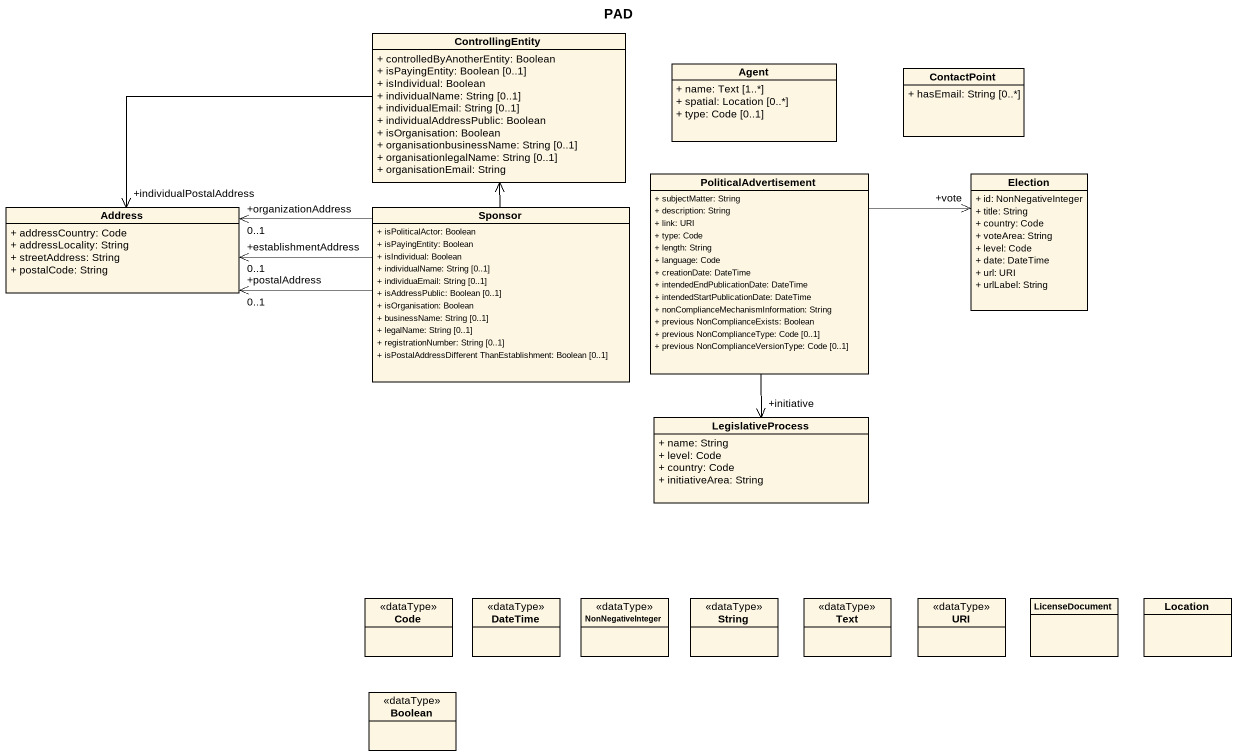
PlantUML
@startuml
title PAD
hide circle
hide empty members
skinparam classAttributeIconSize 0
class ControllingEntity {
  + controlledByAnotherEntity: Boolean
  + isPayingEntity: Boolean [0..1]
  + isIndividual: Boolean
  + individualName: String [0..1]
  + individualEmail: String [0..1]
  + individualAddressPublic: Boolean
  + isOrganisation: Boolean
  + organisationbusinessName: String [0..1]
  + organisationlegalName: String [0..1]
  + organisationEmail: String
}
class "Agent" as Agent_ {
  + name: Text [1..*]
  + spatial: Location [0..*]
  + type: Code [0..1]
}
class ContactPoint {
  + hasEmail: String [0..*]
}
class PoliticalAdvertisement {
  + subjectMatter: String
  + description: String
  + link: URI
  + type: Code
  + length: String
  + language: Code
  + creationDate: DateTime
  + intendedEndPublicationDate: DateTime
  + intendedStartPublicationDate: DateTime
  + nonComplianceMechanismInformation: String
  + previous NonComplianceExists: Boolean
  + previous NonComplianceType: Code [0..1]
  + previous NonComplianceVersionType: Code [0..1]
}
class Election {
  + id: NonNegativeInteger
  + title: String
  + country: Code
  + voteArea: String
  + level: Code
  + date: DateTime
  + url: URI
  + urlLabel: String
}
class Address {
  + addressCountry: Code
  + addressLocality: String
  + streetAddress: String
  + postalCode: String
}
class Sponsor {
  + isPoliticalActor: Boolean
  + isPayingEntity: Boolean
  + isIndividual: Boolean
  + individualName: String [0..1]
  + individuaEmail: String [0..1]
  + isAddressPublic: Boolean [0..1]
  + isOrganisation: Boolean
  + businessName: String [0..1]
  + legalName: String [0..1]
  + registrationNumber: String [0..1]
  + isPostalAddressDifferent ThanEstablishment: Boolean [0..1]
}
class LegislativeProcess {
  + name: String
  + level: Code
  + country: Code
  + initiativeArea: String
}
class Code <<dataType>>
class DateTime <<dataType>>
class NonNegativeInteger <<dataType>>
class String <<dataType>>
class Text <<dataType>>
class URI <<dataType>>
class LicenseDocument
class Location
class Boolean <<dataType>>
ControllingEntity -left-> "+individualPostalAddress" Address
PoliticalAdvertisement -right-> "+vote" Election
PoliticalAdvertisement --> "+initiative" LegislativeProcess
Sponsor -up-> ControllingEntity
Sponsor -left-> "+postalAddress\n0..1" Address
Sponsor -left-> "+organizationAddress\n0..1" Address
Sponsor -left-> "+establishmentAddress\n0..1" Address
@enduml
